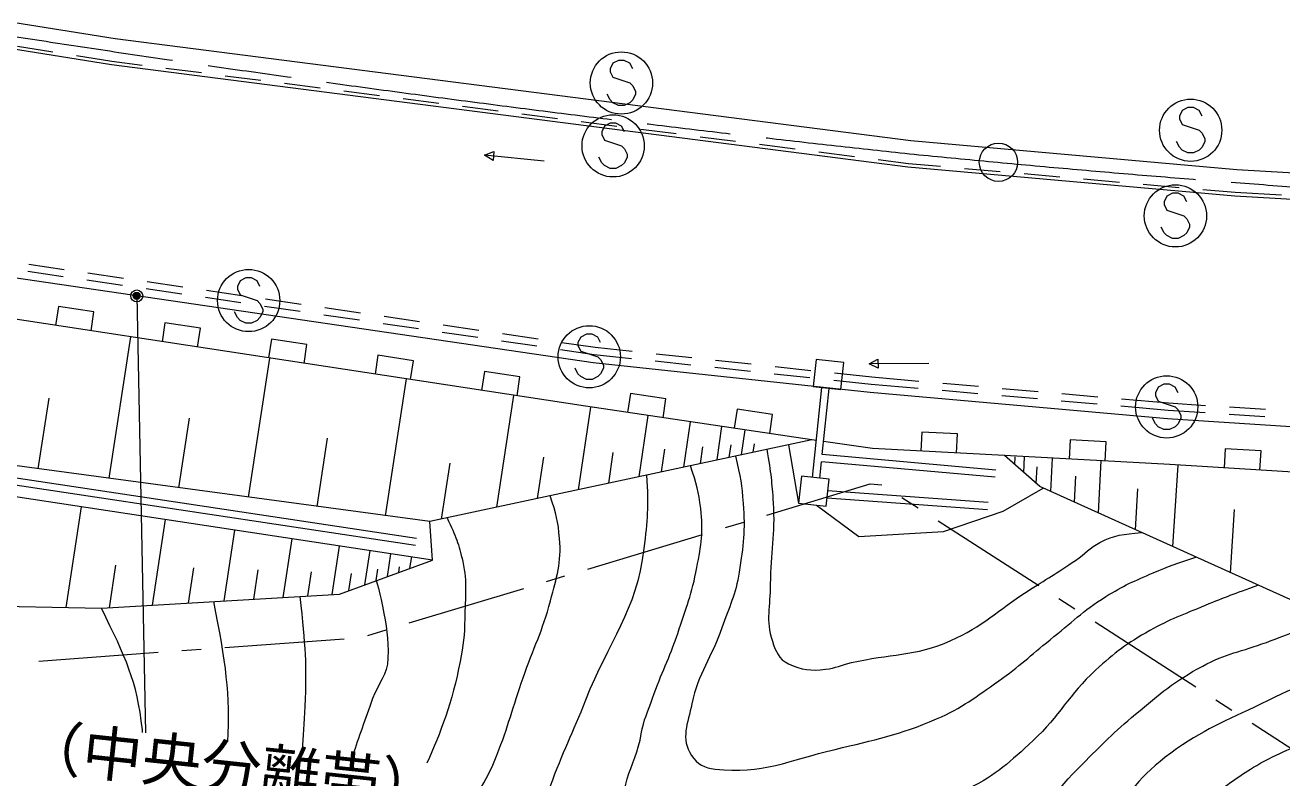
# Model space of a CAD drawing. Units: millimetres, scale not verified. Extents: x 40000 to 680000, y 20000 to 380000.
# Drawn here: x 230948 to 283447, y 238756 to 270200 of the extents above; entities that cross this region are included whole.
import ezdxf
from ezdxf.enums import TextEntityAlignment as Align

# ---------------------------------------------------------------- set-up
doc = ezdxf.new("R2010")
doc.units = ezdxf.units.MM
doc.header["$LTSCALE"] = 1000
doc.header["$PDMODE"] = 32
doc.header["$PDSIZE"] = 500
doc.linetypes.add('CHAIN', pattern=[18.5, 12, -1.5, 3.5, -1.5])
for name, color, linetype, lineweight in [('M-BGD', 7, 'Continuous', 13), ('M-BMK', 2, 'CHAIN', 13), ('M-BMK-ROW', 30, 'Continuous', 13), ('M-BMK-SRVR', 3, 'Continuous', 13), ('M-STR-HTXT', 7, 'Continuous', 13), ('M-STR-STRC', 7, 'Continuous', 13)]:
    doc.layers.add(name, color=color, linetype=linetype, lineweight=lineweight)
doc.styles.add('ＭＳ ゴシック', font='')
doc.styles.get('ＭＳ ゴシック').set_extended_font_data('MS Gothic')

msp = doc.modelspace()

# ---------------------------------------------------------------- linework, layer by layer
at = {"layer": 'M-BGD'}
for p, q in [((230631, 269327), (232112, 269090)), ((233099, 268931), (234569, 268696)), ((234569, 268696), (235833, 268533)), ((236825, 268406), (238312, 268215)), ((239304, 268088), (240792, 267896)), ((241784, 267769), (243272, 267578)), ((244263, 267451), (245751, 267260)), ((246743, 267132), (248231, 266941)), ((249223, 266814), (250710, 266623)), ((251702, 266495), (253190, 266304)), ((254182, 266177), (255670, 265986)), ((256662, 265859), (258149, 265668)), ((259141, 265540), (260629, 265349)), ((261621, 265222), (263109, 265031)), ((250141, 264774), (250534, 264921)), ((252628, 264514), (250141, 264774)), ((250495, 264548), (250141, 264774)), ((250534, 264921), (250495, 264548)), ((264101, 264903), (265588, 264712)), ((266580, 264585), (267844, 264423)), ((267844, 264423), (269188, 264304)), ((270184, 264216), (271679, 264084)), ((272675, 263996), (274169, 263864)), ((275165, 263776), (276659, 263644)), ((277655, 263556), (279150, 263424)), ((280146, 263337), (281490, 263218)), ((281490, 263218), (283438, 263105)), ((232542, 259688), (231057, 259905)), ((232585, 259984), (231101, 260202)), ((235015, 259325), (233531, 259542)), ((235058, 259621), (233574, 259839)), ((237532, 259258), (236048, 259476)), ((237489, 258961), (236004, 259179)), ((240005, 258895), (238521, 259113)), ((232340, 258444), (232220, 257653)), ((233823, 258218), (232340, 258444)), ((239962, 258598), (238478, 258816)), ((242436, 258235), (240952, 258453)), ((242479, 258532), (240995, 258750)), ((244952, 258169), (243468, 258387)), ((233703, 257427), (233823, 258218)), ((244909, 257872), (243425, 258090)), ((247426, 257806), (245942, 258024)), ((236789, 257766), (236668, 256975)), ((238272, 257540), (236789, 257766)), ((238151, 256749), (238272, 257540)), ((247383, 257509), (245899, 257727)), ((249856, 257146), (248372, 257364)), ((249899, 257443), (248415, 257661)), ((252373, 257080), (250889, 257298)), ((234459, 251269), (235360, 257174)), ((241238, 257087), (241117, 256296)), ((242720, 256861), (241238, 257087)), ((242600, 256070), (242720, 256861)), ((252330, 256783), (250846, 257001)), ((254757, 256730), (253362, 256935)), ((256310, 256564), (254757, 256730)), ((240281, 250482), (241166, 256289)), ((245686, 256409), (245566, 255618)), ((247169, 256183), (245686, 256409)), ((254719, 256433), (253319, 256638)), ((256276, 256266), (254719, 256433)), ((258796, 256297), (257304, 256457)), ((266201, 256053), (266575, 256242)), ((266575, 256242), (266577, 255867)), ((247048, 255392), (247169, 256183)), ((250135, 255731), (250014, 254940)), ((251618, 255504), (250135, 255731)), ((258762, 255999), (257271, 256159)), ((261248, 255733), (259756, 255893)), ((261281, 256031), (259790, 256191)), ((263767, 255764), (262276, 255924)), ((268701, 256065), (266201, 256053)), ((266577, 255867), (266201, 256053)), ((246005, 249708), (246875, 255418)), ((251497, 254714), (251618, 255504)), ((263734, 255466), (262242, 255626)), ((266285, 255193), (264728, 255360)), ((266314, 255491), (264761, 255658)), ((268256, 255020), (266285, 255193)), ((268282, 255319), (266314, 255491)), ((270772, 255100), (269278, 255231)), ((231499, 251669), (231950, 254622)), ((250652, 250060), (251364, 254734)), ((256234, 254809), (256117, 254018)), ((257718, 254590), (256234, 254809)), ((263842, 251303), (264233, 255065)), ((264242, 252257), (264530, 255023)), ((270746, 254802), (269252, 254933)), ((273237, 254583), (271742, 254714)), ((273263, 254882), (271768, 255013)), ((275753, 254663), (274259, 254795)), ((254064, 250793), (254573, 254246)), ((257601, 253799), (257718, 254590)), ((260686, 254153), (260569, 253361)), ((262170, 253934), (260686, 254153)), ((275727, 254365), (274233, 254496)), ((278694, 254104), (276723, 254277)), ((278717, 254404), (276749, 254576)), ((280244, 254004), (278694, 254104)), ((280262, 254303), (278717, 254404)), ((282757, 254141), (281260, 254238)), ((237370, 250875), (237813, 253779)), ((256592, 251335), (256969, 253892)), ((258464, 251736), (258743, 253631)), ((262053, 253143), (262170, 253934)), ((282739, 253841), (281242, 253939)), ((259851, 252034), (260058, 253437)), ((260878, 252254), (261031, 253293)), ((268403, 253200), (268361, 252402)), ((269901, 253121), (268403, 253200)), ((269859, 252322), (269901, 253121)), ((243143, 250095), (243578, 252950)), ((259157, 251885), (259261, 252587)), ((260364, 252144), (260441, 252664)), ((261367, 252359), (261418, 252705)), ((262833, 252674), (263261, 250227)), ((274609, 252870), (274566, 252071)), ((276107, 252790), (274609, 252870)), ((276064, 251991), (276107, 252790)), ((252358, 250426), (252621, 252152)), ((255328, 251064), (255517, 252342)), ((257528, 251536), (257668, 252483)), ((271495, 251614), (264242, 252257)), ((272290, 251842), (272307, 252171)), ((272665, 251511), (272700, 252170)), ((273792, 250717), (273866, 252108)), ((275781, 249820), (275898, 252000)), ((281079, 252504), (281030, 251706)), ((282576, 252411), (281079, 252504)), ((282527, 251612), (282576, 252411)), ((248340, 249565), (248697, 251901)), ((264139, 251271), (264211, 251959)), ((271469, 251315), (264211, 251959)), ((273188, 251051), (273225, 251747)), ((278897, 248414), (279110, 251825)), ((274786, 250269), (274845, 251359)), ((271156, 249953), (264448, 250445)), ((271178, 250252), (264470, 250745)), ((277339, 249117), (277430, 250823)), ((232661, 245869), (233298, 250075)), ((281307, 247327), (281472, 249966)), ((236273, 245967), (236815, 249542)), ((247963, 247853), (247848, 249459)), ((239259, 246146), (239708, 249104)), ((241730, 246294), (242101, 248741)), ((243774, 246416), (244081, 248441)), ((245145, 246824), (245361, 248247)), ((246084, 247167), (246228, 248116)), ((247024, 247510), (247096, 247985)), ((234468, 245859), (234739, 247647)), ((237766, 246057), (237990, 247536)), ((240495, 246220), (240680, 247444)), ((242752, 246355), (242906, 247368)), ((244469, 246577), (244577, 247289)), ((245615, 246995), (245687, 247470)), ((246554, 247338), (246590, 247576))]:
    msp.add_line(p, q, dxfattribs=at)
for points in [[(76689, 308159), (89927, 304114), (110814, 297984), (149826, 287269), (172825, 281432), (192594, 277110), (218464, 272247), (234706, 269643), (267947, 265374), (281560, 264172), (303893, 262878), (322749, 262439), (347538, 262767), (367601, 263788), (392448, 265995), (410520, 268261), (426813, 270787), (443098, 273776), (466141, 278812)], [(76364, 307108), (89612, 303060), (110513, 296925), (149545, 286206), (172572, 280362), (192375, 276032), (218275, 271164), (234549, 268554), (267828, 264280), (281480, 263075), (303848, 261779), (322744, 261338), (347574, 261668), (367678, 262691), (392565, 264901), (410672, 267172), (426997, 269703), (443315, 272697), (466397, 277742)], [(402213, 256145), (399574, 255823), (376358, 253553), (351288, 252332), (327090, 251802), (302737, 252195), (278667, 253759), (266252, 254848), (254676, 256089), (216245, 261729), (205256, 263703), (201173, 264079), (185968, 265659), (163464, 271192), (153769, 274496), (148325, 276220), (99779, 290537), (73739, 298602)], [(264003, 252855), (263811, 252883), (254360, 254277), (216011, 260125), (204984, 261972), (201114, 262461), (199566, 261937), (191424, 263199)], [(263811, 252883), (247848, 249459), (224198, 252656), (210227, 255219), (205490, 257074), (199566, 261937)], [(247257, 248461), (208814, 254258), (208633, 254298)], [(247302, 248757), (208869, 254553), (208683, 254594)], [(247963, 247853), (215682, 252745), (209868, 253278)], [(209868, 253278), (216897, 248184), (223119, 246064), (234137, 245839), (244081, 246435), (247963, 247853)], [(306010, 250252), (302757, 250351), (278764, 251847), (271866, 252215), (266353, 252509), (264300, 252811)], [(305982, 244815), (285519, 245427), (273331, 250925), (271866, 252215)], [(264007, 250147), (265775, 248836), (269308, 249052), (271807, 249896), (273480, 250858)]]:
    msp.add_lwpolyline(points, dxfattribs=at)
for points in [[(263873, 255103), (265023, 254980), (265143, 256106), (263993, 256229)], [(263261, 250227), (264411, 250104), (264532, 251229), (263382, 251353)]]:
    msp.add_lwpolyline(points, close=True, dxfattribs=at)
for points, knots in [([(260626, 252200), (260833, 251306), (260881, 250998), (260943, 250215), (261032, 249096), (260948, 248455), (260775, 247346), (260629, 246405), (260365, 245917), (260055, 245016), (259622, 243759), (259069, 243154), (258800, 241852), (258629, 241026), (258316, 240390), (258789, 239691), (259038, 239324), (259330, 239169), (259770, 239120), (261742, 238905), (262854, 239479), (264782, 239946), (266463, 240354), (267437, 240529), (269024, 241218), (270115, 241692), (270646, 242128), (271623, 242807), (272504, 243418), (272923, 243860), (273764, 244525), (274666, 245237), (275115, 245717), (276090, 246326), (276825, 246787), (277277, 246982), (278076, 247322), (278758, 247613), (279007, 247700), (279857, 247981)], [0, 0, 0, 0, 1, 1, 1, 2, 2, 2, 3, 3, 3, 4, 4, 4, 5, 5, 5, 6, 6, 6, 7, 7, 7, 8, 8, 8, 9, 9, 9, 10, 10, 10, 11, 11, 11, 12, 12, 12, 13, 13, 13, 13]), ([(261931, 252480), (262105, 251446), (262140, 251120), (262197, 250241), (262283, 248918), (262080, 248174), (262078, 246848), (262077, 245918), (261869, 245351), (262164, 244468), (262307, 244038), (262425, 243714), (262835, 243521), (263386, 243262), (263772, 243219), (264376, 243291), (264813, 243343), (265040, 243465), (265468, 243568), (267082, 243954), (268099, 243814), (269616, 244488), (270971, 245090), (271560, 245742), (272808, 246543), (273597, 247051), (274056, 247310), (274830, 247842), (275238, 248122), (275413, 248361), (275849, 248592), (276464, 248917), (276811, 248922), (277580, 249008)], [0, 0, 0, 0, 1, 1, 1, 2, 2, 2, 3, 3, 3, 4, 4, 4, 5, 5, 5, 6, 6, 6, 7, 7, 7, 8, 8, 8, 9, 9, 9, 10, 10, 10, 11, 11, 11, 11]), ([(282464, 246805), (281395, 246418), (281104, 246310), (280247, 245955), (279328, 245573), (278791, 245396), (277925, 244906), (276974, 244369), (276473, 243994), (275667, 243258), (274532, 242221), (274186, 241356), (273056, 240313), (272092, 239424), (271536, 238896), (270364, 238306), (269460, 237851), (268853, 237850), (267875, 237589), (266595, 237246), (265887, 237000), (264580, 236780), (263062, 236525), (262194, 236482), (260656, 236404), (259398, 236340), (258659, 236058), (257432, 236345), (256936, 236461), (256651, 236651), (256333, 237050), (255468, 238137), (256459, 239218), (256685, 240588), (256785, 241193), (256961, 241504), (257161, 242083), (257532, 243156), (257850, 243716), (258209, 244793), (258562, 245853), (258804, 246441), (259010, 247540), (259187, 248489), (259288, 249048), (259171, 250007), (259084, 250720), (259006, 251020), (258737, 251795)], [0, 0, 0, 0, 1, 1, 1, 2, 2, 2, 3, 3, 3, 4, 4, 4, 5, 5, 5, 6, 6, 6, 7, 7, 7, 8, 8, 8, 9, 9, 9, 10, 10, 10, 11, 11, 11, 12, 12, 12, 13, 13, 13, 14, 14, 14, 15, 15, 15, 16, 16, 16, 16]), ([(256903, 251401), (256998, 250049), (256938, 249526), (256796, 248337), (256481, 245706), (255336, 244470), (254359, 242007), (253798, 240592), (253400, 239833), (252876, 238404), (252441, 237220), (251786, 236528), (252025, 235290), (252114, 234831), (252198, 234486), (252594, 234236), (254151, 233256), (255417, 233623), (257255, 233559), (260024, 233462), (261559, 233987), (264301, 234382), (266263, 234665), (267391, 234719), (269302, 235246), (270497, 235575), (271259, 235667), (272259, 236399), (273542, 237338), (273966, 238200), (275098, 239317), (275950, 240158), (276416, 240646), (277334, 241416), (278367, 242282), (278952, 242787), (280139, 243428), (281116, 243955), (281763, 244031), (282803, 244417), (283864, 244811), (284195, 244935), (285519, 245427)], [0, 0, 0, 0, 1, 1, 1, 2, 2, 2, 3, 3, 3, 4, 4, 4, 5, 5, 5, 6, 6, 6, 7, 7, 7, 8, 8, 8, 9, 9, 9, 10, 10, 10, 11, 11, 11, 12, 12, 12, 13, 13, 13, 14, 14, 14, 14]), ([(247829, 234229), (248375, 236443), (249761, 237450), (250653, 239700), (251144, 240940), (251308, 241676), (251748, 242936), (252188, 244195), (252557, 244862), (252892, 246153), (253150, 247147), (253362, 247732), (253273, 248755), (253212, 249466), (253139, 249781), (252878, 250538)], [0, 0, 0, 0, 1, 1, 1, 2, 2, 2, 3, 3, 3, 4, 4, 4, 5, 5, 5, 5]), ([(248574, 249615), (248943, 248834), (249066, 248529), (249228, 247789), (249427, 246881), (249322, 246339), (249313, 245409), (249306, 244703), (249256, 244305), (249121, 243612), (248797, 241949), (248296, 240614), (247731, 239376)], [0, 0, 0, 0, 1, 1, 1, 2, 2, 2, 3, 3, 3, 4, 4, 4, 4]), ([(245615, 246995), (245759, 246502), (245790, 246348), (245876, 245927), (246048, 245091), (246125, 244607), (246103, 243754), (246084, 243049), (245702, 242728), (245463, 242064), (245147, 241186), (244881, 240424), (244636, 239707)], [0, 0, 0, 0, 1, 1, 1, 2, 2, 2, 3, 3, 3, 4, 4, 4, 4]), ([(242536, 239932), (242586, 240476), (242610, 241041), (242645, 241734), (242735, 243532), (242652, 244214), (242444, 246337)], [0, 0, 0, 0, 1, 1, 1, 2, 2, 2, 2]), ([(235857, 240646), (235853, 240686), (235849, 240727), (235844, 240768), (235618, 242846), (235152, 243758), (234137, 245839)], [0, 0, 0, 0, 1, 1, 1, 2, 2, 2, 2]), ([(286892, 243677), (284828, 242875), (284227, 242648), (282584, 241848), (281072, 241111), (280162, 240779), (278802, 239790), (277524, 238860), (277069, 238034), (275923, 236946), (274910, 235984), (274362, 235420), (273287, 234527), (272360, 233757), (271886, 233231), (270813, 232681), (269498, 232006), (268606, 232009), (267173, 231646), (265882, 231319), (265149, 231159), (263830, 230979), (260452, 230518), (258521, 230625), (255113, 230529), (252895, 230466), (251557, 229857), (249432, 230496), (248731, 230706), (248214, 230857), (247842, 231487), (247796, 231566), (247756, 231643), (247722, 231719)], [0, 0, 0, 0, 1, 1, 1, 2, 2, 2, 3, 3, 3, 4, 4, 4, 5, 5, 5, 6, 6, 6, 7, 7, 7, 8, 8, 8, 9, 9, 9, 10, 10, 10, 11, 11, 11, 11]), ([(244695, 232140), (244399, 230968), (244220, 230269), (244254, 229045), (244267, 228575), (244299, 228271), (244561, 227881), (244945, 227309), (245365, 227094), (246025, 226898), (250117, 225679), (252687, 226766), (256956, 226839), (259495, 226882), (260916, 226961), (263454, 227062), (264840, 227117), (265624, 227067), (267001, 227234), (267931, 227347), (268495, 227337), (269350, 227720), (270503, 228236), (270940, 228889), (271892, 229720), (273788, 231376), (274676, 232491), (276501, 234225), (278088, 235732), (278914, 236652), (280615, 238030), (281277, 238565), (281671, 238842), (282402, 239279), (283340, 239842), (283950, 239996), (284945, 240452), (285951, 240913), (286507, 241190), (287525, 241625), (288118, 241879), (288311, 241961), (289050, 242258)], [0, 0, 0, 0, 1, 1, 1, 2, 2, 2, 3, 3, 3, 4, 4, 4, 5, 5, 5, 6, 6, 6, 7, 7, 7, 8, 8, 8, 9, 9, 9, 10, 10, 10, 11, 11, 11, 12, 12, 12, 13, 13, 13, 14, 14, 14, 14]), ([(242051, 232508), (240893, 230064), (239643, 228237), (239683, 225139), (239690, 224574), (239520, 224059), (239974, 223722), (241066, 222912), (242076, 223430), (243431, 223327), (245651, 223160), (246904, 223403), (249130, 223423), (254534, 223470), (257581, 222961), (262968, 223405), (264490, 223531), (265408, 223400), (266844, 223919), (268532, 224528), (269441, 225020), (270925, 226028), (272439, 227057), (273066, 227920), (274392, 229182), (275838, 230558), (276495, 231490), (278007, 232794), (279673, 234230), (280782, 234816), (282599, 236056), (283635, 236763), (284202, 237183), (285283, 237818), (286227, 238373), (286755, 238695), (287764, 239119), (289435, 239822), (290222, 239844), (292294, 240125)], [0, 0, 0, 0, 1, 1, 1, 2, 2, 2, 3, 3, 3, 4, 4, 4, 5, 5, 5, 6, 6, 6, 7, 7, 7, 8, 8, 8, 9, 9, 9, 10, 10, 10, 11, 11, 11, 12, 12, 12, 13, 13, 13, 13])]:
    msp.add_open_spline(points, degree=3, knots=knots, dxfattribs=at)
msp.add_open_spline([(238815, 246119), (239319, 243610), (239508, 242202), (239406, 240266)], degree=3, dxfattribs=at)
at = {"layer": 'M-BMK'}
for centre, radius, start, end in [((352985, 1059136), 798854, 256.81839, 263.88501), ((327236, 859246), 597374, 264.29835, 283.44672)]:
    msp.add_arc(centre, radius, start, end, dxfattribs=at)
at = {"layer": 'M-BMK-ROW'}
for p, q in [((261925, 249729), (266248, 251032)), ((266248, 251032), (266732, 251001)), ((267576, 250470), (268249, 250037)), ((260202, 249210), (260968, 249441)), ((269089, 249495), (273291, 246785)), ((254457, 247479), (259244, 248921)), ((252733, 246959), (253499, 247190)), ((246989, 245228), (251776, 246671)), ((274132, 246243), (274804, 245810)), ((275644, 245268), (279847, 242558)), ((245265, 244709), (246031, 244940)), ((237498, 244074), (238296, 244133)), ((239293, 244205), (244280, 244570)), ((231514, 243637), (236501, 244001)), ((280687, 242016), (281359, 241583)), ((282200, 241041), (285580, 238861))]:
    msp.add_line(p, q, dxfattribs=at)
at = {"layer": 'M-BMK-SRVR'}
msp.add_circle((271608, 264471), 800, dxfattribs=at)
at = {"layer": 'M-STR-HTXT'}
for centre, start, end in [((328796, 883448), 246.58565, 265.65263), ((328945, 878162), 246.43548, 276.66886), ((328796, 883448), 265.89302, 292.30143)]:
    msp.add_arc(centre, 653077, start, end, dxfattribs=at)
at = {"layer": 'M-STR-STRC'}
for p, q in [((255503, 268611), (255385, 268374)), ((255385, 268374), (255385, 268256)), ((255739, 268729), (255503, 268611)), ((255976, 268729), (255739, 268729)), ((256212, 268611), (255976, 268729)), ((256330, 268374), (256212, 268611)), ((255385, 268256), (255503, 268020)), ((255503, 268020), (256212, 267783)), ((256212, 267783), (256330, 267665)), ((255385, 267074), (255267, 267311)), ((256330, 267665), (256448, 267429)), ((256448, 267311), (256330, 267074)), ((256448, 267429), (256448, 267311)), ((255503, 266956), (255385, 267074)), ((255739, 266838), (255503, 266956)), ((255976, 266838), (255739, 266838)), ((256212, 266956), (255976, 266838)), ((256330, 267074), (256212, 266956)), ((279520, 266755), (279284, 266637)), ((279757, 266755), (279520, 266755)), ((279993, 266637), (279757, 266755)), ((279284, 266637), (279166, 266400)), ((279166, 266400), (279166, 266282)), ((279166, 266282), (279284, 266046)), ((280111, 266400), (279993, 266637)), ((255156, 265985), (255038, 265748)), ((255038, 265748), (255038, 265630)), ((255393, 266103), (255156, 265985)), ((255629, 266103), (255393, 266103)), ((255865, 265985), (255629, 266103)), ((255984, 265748), (255865, 265985)), ((279284, 266046), (279993, 265810)), ((279993, 265810), (280111, 265691)), ((280111, 265691), (280229, 265455)), ((255038, 265630), (255156, 265394)), ((255156, 265394), (255865, 265157)), ((255865, 265157), (255984, 265039)), ((279166, 265100), (279047, 265337)), ((280229, 265337), (280111, 265100)), ((280229, 265455), (280229, 265337)), ((255038, 264448), (254920, 264685)), ((255984, 265039), (256102, 264803)), ((256102, 264685), (255984, 264448)), ((256102, 264803), (256102, 264685)), ((279284, 264982), (279166, 265100)), ((279520, 264864), (279284, 264982)), ((279757, 264864), (279520, 264864)), ((279993, 264982), (279757, 264864)), ((280111, 265100), (279993, 264982)), ((255156, 264330), (255038, 264448)), ((255393, 264212), (255156, 264330)), ((255629, 264212), (255393, 264212)), ((255865, 264330), (255629, 264212)), ((255984, 264448), (255865, 264330)), ((278647, 263060), (278529, 262824)), ((278883, 263179), (278647, 263060)), ((279120, 263179), (278883, 263179)), ((279356, 263060), (279120, 263179)), ((279474, 262824), (279356, 263060)), ((278529, 262824), (278529, 262706)), ((278529, 262706), (278647, 262470)), ((278647, 262470), (279356, 262233)), ((279356, 262233), (279474, 262115)), ((279474, 262115), (279592, 261879)), ((278529, 261524), (278410, 261760)), ((278647, 261406), (278529, 261524)), ((279474, 261524), (279356, 261406)), ((279592, 261760), (279474, 261524)), ((279592, 261879), (279592, 261760)), ((278883, 261288), (278647, 261406)), ((279120, 261288), (278883, 261288)), ((279356, 261406), (279120, 261288)), ((239931, 259523), (239813, 259286)), ((240168, 259641), (239931, 259523)), ((240404, 259641), (240168, 259641)), ((240640, 259523), (240404, 259641)), ((240759, 259286), (240640, 259523)), ((235608, 258888), (235979, 240633)), ((239813, 259286), (239813, 259168)), ((239813, 259168), (239931, 258932)), ((239931, 258932), (240640, 258695)), ((240640, 258695), (240759, 258577)), ((240759, 258577), (240877, 258341)), ((240877, 258341), (240877, 258223)), ((239813, 257986), (239695, 258223)), ((239931, 257868), (239813, 257986)), ((240168, 257750), (239931, 257868)), ((240640, 257868), (240404, 257750)), ((240759, 257986), (240640, 257868)), ((240877, 258223), (240759, 257986)), ((240404, 257750), (240168, 257750)), ((254397, 257290), (254160, 257172)), ((254633, 257290), (254397, 257290)), ((254869, 257172), (254633, 257290)), ((254160, 257172), (254042, 256936)), ((254042, 256936), (254042, 256818)), ((254042, 256818), (254160, 256581)), ((254988, 256936), (254869, 257172)), ((254160, 256581), (254869, 256345)), ((254869, 256345), (254988, 256227)), ((254988, 256227), (255106, 255990)), ((254042, 255636), (253924, 255872)), ((255106, 255872), (254988, 255636)), ((255106, 255990), (255106, 255872)), ((254160, 255518), (254042, 255636)), ((254397, 255399), (254160, 255518)), ((254633, 255399), (254397, 255399)), ((254869, 255518), (254633, 255399)), ((254988, 255636), (254869, 255518)), ((278518, 255198), (278281, 255080)), ((278754, 255198), (278518, 255198)), ((278990, 255080), (278754, 255198)), ((278281, 255080), (278163, 254844)), ((278163, 254844), (278163, 254726)), ((278163, 254726), (278281, 254489)), ((279109, 254844), (278990, 255080)), ((278281, 254489), (278990, 254253)), ((278990, 254253), (279109, 254135)), ((279109, 254135), (279227, 253898)), ((278163, 253544), (278045, 253780)), ((279227, 253780), (279109, 253544)), ((279227, 253898), (279227, 253780)), ((278281, 253426), (278163, 253544)), ((278518, 253307), (278281, 253426)), ((278754, 253307), (278518, 253307)), ((278990, 253426), (278754, 253307)), ((279109, 253544), (278990, 253426))]:
    msp.add_line(p, q, dxfattribs=at)
for centre, radius in [((255857, 267783), 1300), ((279638, 265810), 1300), ((255511, 265157), 1300), ((279001, 262233), 1300), ((240286, 258695), 1300), ((235608, 258888), 150), ((235608, 258888), 120), ((235608, 258888), 90), ((235608, 258888), 60), ((235608, 258888), 30), ((254515, 256345), 1300), ((278636, 254253), 1300)]:
    msp.add_circle(centre, radius, dxfattribs=at)
msp.add_point((235608, 258888), dxfattribs=at)

# ---------------------------------------------------------------- texts
at = {"layer": 'M-STR-HTXT', "style": 'ＭＳ ゴシック'}
msp.add_text('（中央分離帯）', height=1833, rotation=353.897, dxfattribs=at).set_placement((230710, 238682), align=Align.BOTTOM_LEFT)

doc.saveas('drawing.dxf')
